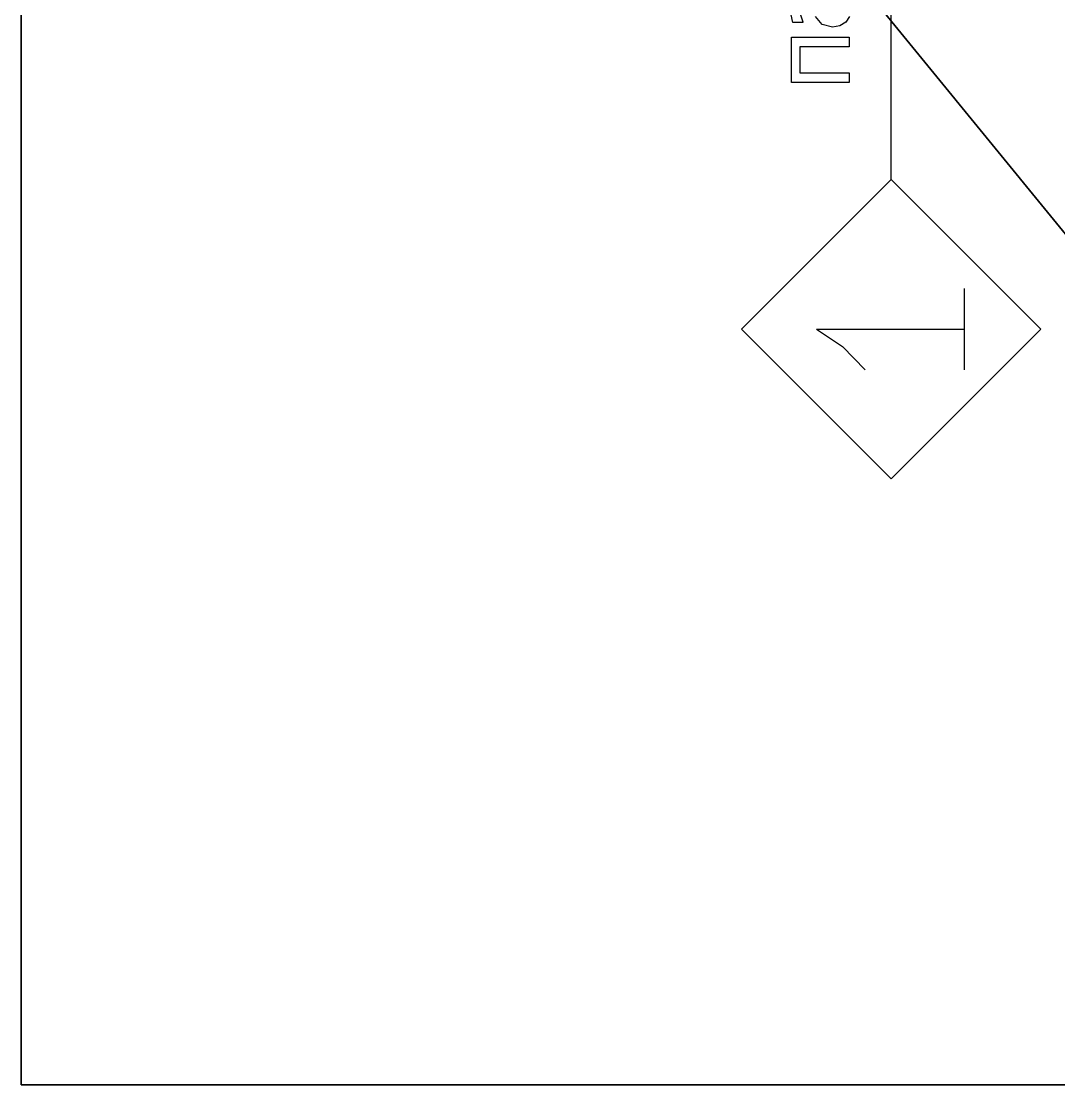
# Model space of a CAD drawing. Extents: x -1196 to 11, y -305 to 569.
# Drawn here: x -465 to -187.7, y 0 to 284.1 of the extents above; entities that cross this region are included whole.
import ezdxf

# ---------------------------------------------------------------- set-up
doc = ezdxf.new("R2010")
doc.units = 0
doc.header["$LTSCALE"] = 25.4
doc.layers.get('0').update_dxf_attribs({"linetype": 'CONTINUOUS'})
doc.layers.add('ABF_CUTTINGLINES', color=22, linetype='CONTINUOUS')
doc.layers.add('ABF_LABEL', color=190, linetype='CONTINUOUS')

# ---------------------------------------------------------------- blocks, each defined once
blk = doc.blocks.new('GROUP7_1')
at = {"layer": 'ABF_LABEL', "color": 0}
for p, q in [((-10.51, 7.13), (-10.51, 16.91)), ((-10.51, 16.91), (-2.79, 16.91)), ((-2.79, 16.91), (-2.79, 7.13)), ((-0.29, 16.7), (1.01, 16.99)), ((-0.29, 15.03), (-0.29, 16.7)), ((-4.44, 15.49), (-8.87, 15.49)), ((-8.87, 15.49), (-8.87, 7.13)), ((-4.44, 7.13), (-4.44, 15.49)), ((-0.2, 15.03), (-0.29, 15.03)), ((1.34, 15.52), (-0.2, 15.03)), ((-52.36, 12.66), (-55.28, 8.26)), ((-52.36, 12.66), (-52.36, -12.45)), ((-0.66, 11.7), (0.7, 12.83)), ((-1.09, 9.97), (-0.66, 11.7)), ((-0.85, 8.72), (-1.09, 9.97)), ((-55.28, 8.26), (-59.25, 4.4)), ((-0.22, 7.73), (-0.85, 8.72)), ((0.73, 7.09), (-0.22, 7.73)), ((-8.87, 7.13), (-10.51, 7.13)), ((-2.79, 7.13), (-4.44, 7.13)), ((-26.95, 0), (59.97, 0)), ((-59.25, -12.45), (-52.36, -12.45)), ((-52.36, -12.45), (-45.44, -12.45))]:
    blk.add_line(p, q, dxfattribs=at)
blk.add_polyline3d([(-26.95, 0, 0), (-52.35, -25.4, 0), (-77.75, 0, 0), (-52.35, 25.4, 0), (-26.95, 0, 0)], close=True, dxfattribs=at)
blk = doc.blocks.new('GROUP9_2')
at = {"layer": 'ABF_CUTTINGLINES', "color": 0}
blk.add_polyline3d([(0, 0, 0), (0, 568.6, 0), (-465, 568.6, 0), (-465, 0, 0), (0, 0, 0)], close=True, dxfattribs=at)
blk = doc.blocks.new('_______2')
at = {"layer": 'ABF_CUTTINGLINES', "color": 0}
for p, q in [((-465, 0, 18), (-465, 568.6, 18)), ((-465, 0), (-465, 568.6)), ((-465, 0), (-465, 568.6)), ((-465, 0, 18), (-465, 568.6, 18)), ((-465, 0, 18), (-465, 0)), ((0, 0), (-465, 0)), ((0, 0, 18), (-465, 0, 18)), ((0, 0, 18), (-465, 0, 18)), ((-465, 0, 18), (-465, 0)), ((0, 0), (-465, 0))]:
    blk.add_line(p, q, dxfattribs=at)
blk.add_blockref('GROUP9_2', (0, 0, 18), dxfattribs=at)
at = {"layer": 'ABF_LABEL', "color": 0, "xscale": 1.574803149606299, "yscale": 1.574803149606299, "rotation": 90}
blk.add_blockref('GROUP7_1', (-232.5, 284.3, 18), dxfattribs=at)
at = {"color": 0}
mesh = blk.add_polyface(dxfattribs=at)
corners = [(-465, 568.6, 18), (-465, 0), (-465, 0, 18), (-465, 568.6)]
mesh.append_faces([[corners[k] for k in face] for face in [(0, 1, 2), (1, 0, 3)]], dxfattribs={"vtx0": -1, "color": 0})
mesh = blk.add_polyface(dxfattribs=at)
corners = [(-465, 568.6), (0, 0), (-465, 0), (0, 568.6)]
mesh.append_faces([[corners[k] for k in face] for face in [(0, 1, 2), (1, 0, 3)]], dxfattribs={"vtx0": -1, "color": 0})
at = {"color": 7}
mesh = blk.add_polyface(dxfattribs=at)
corners = [(0, 0, 18), (-465, 568.6, 18), (-465, 0, 18), (0, 568.6, 18)]
mesh.append_faces([[corners[k] for k in face] for face in [(0, 1, 2), (1, 0, 3)]], dxfattribs={"vtx0": -1, "color": 7})
at = {"color": 0}
mesh = blk.add_polyface(dxfattribs=at)
corners = [(0, 0, 18), (-465, 0), (0, 0), (-465, 0, 18)]
mesh.append_faces([[corners[k] for k in face] for face in [(0, 1, 2), (1, 0, 3)]], dxfattribs={"vtx0": -1, "color": 0})
blk = doc.blocks.new('THICKNESS_18')
at = {"color": 0}
blk.add_blockref('_______2', (0, 0), dxfattribs=at)

msp = doc.modelspace()

# ---------------------------------------------------------------- block references
at = {"color": 0}
msp.add_blockref('THICKNESS_18', (0, 0), dxfattribs=at)

doc.saveas('drawing.dxf')
